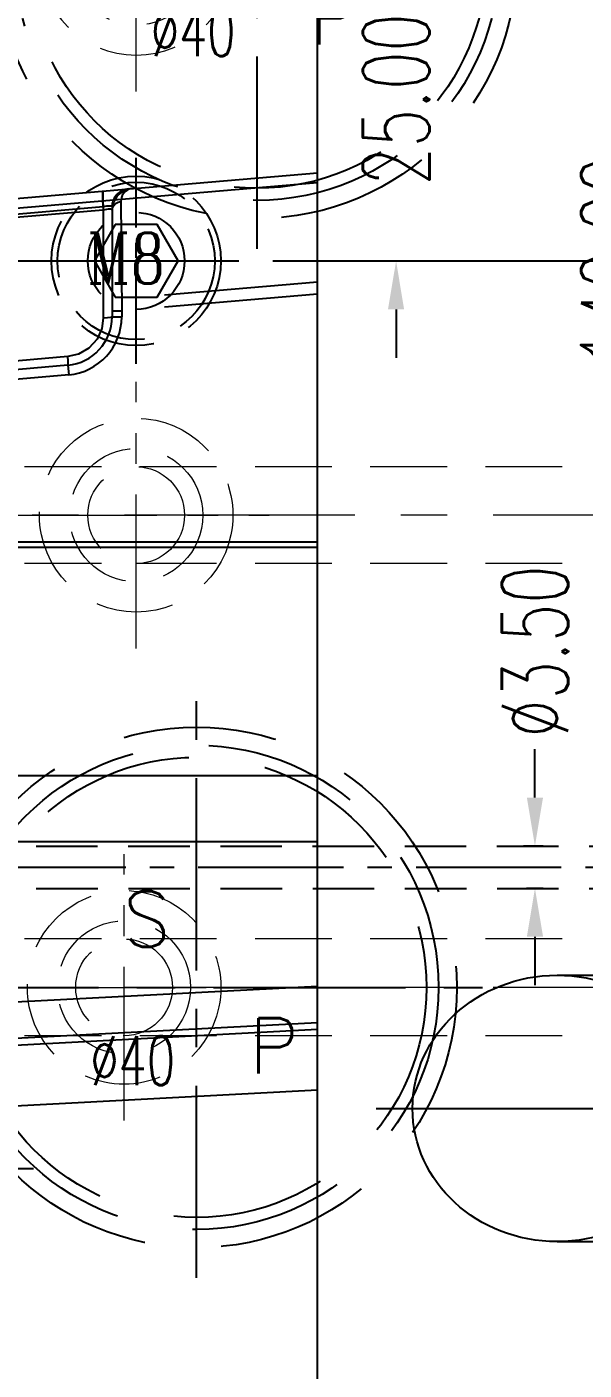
# Model space of a CAD drawing. Header units: inches. Extents: x 179987 to 181505, y -56815 to -55741.
# Drawn here: x 180818.6 to 180864.6, y -56116.8 to -56005.9 of the extents above; entities that cross this region are included whole.
import ezdxf

# ---------------------------------------------------------------- set-up
doc = ezdxf.new("R2010")
doc.units = ezdxf.units.IN
doc.header["$LTSCALE"] = 2
doc.header["$MEASUREMENT"] = 0
doc.header["$PDMODE"] = 3
doc.header["$PDSIZE"] = 0.3125
for name, pattern in [('CENTER', [50.8, 31.75, -6.35, 6.35, -6.35]), ('CENTER2', [1.125, 0.75, -0.125, 0.125, -0.125]), ('HIDDEN', [9.525, 6.35, -3.175])]:
    doc.linetypes.add(name, pattern=pattern)
doc.layers.get('0').update_dxf_attribs({"linetype": 'CONTINUOUS'})
doc.layers.get('Defpoints').update_dxf_attribs({"linetype": 'CONTINUOUS'})
for name, color, linetype in [('CAV-COR', 1, 'CONTINUOUS'), ('DEFAULT_2', 8, 'HIDDEN'), ('PIN', 4, 'CONTINUOUS'), ('SCREW', 52, 'HIDDEN'), ('SILDE', 6, 'CONTINUOUS'), ('SP', 3, 'CONTINUOUS')]:
    doc.layers.add(name, color=color, linetype=linetype)
doc.layers.add('dim', color=3, linetype='CONTINUOUS', lineweight=15)
doc.layers.add('WR', color=122, linetype='HIDDEN', lineweight=18)
doc.styles.add('ROMANC', font='romanc', dxfattribs={"width": 0.6, "height": 1})
doc.styles.get("Standard").update_dxf_attribs({"font": 'txt.shx', "width": 0.67})
doc.dimstyles.new('2.00', dxfattribs={"dimtxt": 5.5, "dimasz": 4, "dimexe": 0.666, "dimexo": 0.626, "dimgap": 1, "dimtad": 0, "dimzin": 0, "dimdsep": 46, "dimtxsty": 'Standard', "dimcen": 0.09, "dimclrd": 3, "dimclre": 3, "dimclrt": 7, "dimazin": 0, "dimtfac": 1, "dimtofl": 0, "dimtmove": 0, "dimatfit": 0, "dimfxl": 0, "dimtolj": 1, "dimtzin": 0, "dimarcsym": 0})

# ---------------------------------------------------------------- blocks, each defined once
blk = doc.blocks.new('20160721.144327')
at = {"layer": 'SILDE', "linetype": 'HIDDEN'}
for p, q in [((0, 11), (38.2, 11)), ((0, -11), (38.2, -11))]:
    blk.add_line(p, q, dxfattribs=at)
at = {"layer": 'SILDE', "linetype": 'CENTER', "ltscale": 0.4}
blk.add_line((-14.95, 0), (53.15, 0), dxfattribs=at)
at = {"layer": 'SILDE', "linetype": 'ByBlock'}
blk.add_ellipse((0, 0), major_axis=(-11.95, 0), ratio=0.920505, dxfattribs=at)
at = {"layer": 'SILDE', "linetype": 'HIDDEN'}
blk.add_ellipse((38.2, 0), major_axis=(-11.95, 0), ratio=0.920505, dxfattribs=at)
blk = doc.blocks.new('*D40329')
at = {"layer": 'Defpoints', "color": 0}
for p in [(180822.61, -56000.2), (180849.1, -56000.2), (180849.1, -56025.2)]:
    blk.add_point(p, dxfattribs=at)
at = {"layer": 'dim', "color": 3, "linetype": 'ByBlock', "lineweight": -2}
for p, q in [((180849.1, -55996.2), (180849.1, -55992.2)), ((180823.24, -56000.2), (180849.76, -56000.2)), ((180849.72, -56025.2), (180849.76, -56025.2)), ((180849.1, -56029.2), (180849.1, -56033.2))]:
    blk.add_line(p, q, dxfattribs=at)
at = {"layer": 'dim', "color": 3, "linetype": 'ByBlock'}
for points in [[(180848.43, -55996.2), (180849.76, -55996.2), (180849.1, -56000.2)], [(180849.76, -56029.2), (180848.43, -56029.2), (180849.1, -56025.2)]]:
    blk.add_solid(points, dxfattribs=at)
at = {"layer": 'dim', "color": 7, "linetype": 'ByBlock', "insert": (180849.1, -56011.86), "char_height": 5.5, "attachment_point": 5, "rotation": 90}
blk.add_mtext('\\A1;25.00', dxfattribs=at)
blk = doc.blocks.new('20160804.135220')
at = {"layer": 'SCREW', "linetype": 'CENTER2', "ltscale": 5}
for p, q in [((0, -8.5), (0, 8.5)), ((-8.5, 0), (8.5, 0))]:
    blk.add_line(p, q, dxfattribs=at)
at = {"layer": 'SCREW'}
blk.add_lwpolyline([(-1.73, 3), (-3.46, 0), (-1.73, -3), (1.73, -3), (3.46, 0), (1.73, 3)], close=True, dxfattribs=at)
at = {"layer": 'SCREW', "ltscale": 0.5}
for radius in [7, 6.5, 4]:
    blk.add_circle((0, 0), radius, dxfattribs=at)
at = {"layer": 'dim', "style": 'ROMANC', "width": 0.8}
blk.add_text('M8', height=4.186, dxfattribs=at).set_placement((-4.07, -1.86))
blk = doc.blocks.new('*D40374')
at = {"layer": 'Defpoints', "color": 0}
for p in [(180860.36, -55955.2), (180867.15, -55955.2), (180862.41, -56095.2)]:
    blk.add_point(p, dxfattribs=at)
at = {"layer": 'dim', "color": 3, "linetype": 'ByBlock', "lineweight": -2}
for p, q in [((180860.99, -55955.2), (180867.82, -55955.2)), ((180867.15, -55959.2), (180867.15, -56016.52)), ((180867.15, -56091.2), (180867.15, -56033.88)), ((180863.03, -56095.2), (180867.82, -56095.2))]:
    blk.add_line(p, q, dxfattribs=at)
at = {"layer": 'dim', "color": 3, "linetype": 'ByBlock'}
for points in [[(180867.82, -55959.2), (180866.49, -55959.2), (180867.15, -55955.2)], [(180866.49, -56091.2), (180867.82, -56091.2), (180867.15, -56095.2)]]:
    blk.add_solid(points, dxfattribs=at)
at = {"layer": 'dim', "color": 7, "linetype": 'ByBlock', "insert": (180867.15, -56025.2), "char_height": 5.5, "attachment_point": 5, "rotation": 90}
blk.add_mtext('\\A1;140.00', dxfattribs=at)
blk = doc.blocks.new('20151030.171830')
at = {"color": 8, "linetype": 'HIDDEN'}
blk.add_circle((0, 0), 21.5, dxfattribs=at)
at = {"layer": 'SP', "linetype": 'CENTER', "ltscale": 0.25}
for p, q in [((0, -24), (0, 24)), ((-24, 0), (24, 0))]:
    blk.add_line(p, q, dxfattribs=at)
at = {"layer": 'SP', "linetype": 'HIDDEN'}
for radius in [20, 19]:
    blk.add_circle((0, 0), radius, dxfattribs=at)
at = {"layer": 'dim', "insert": (-5.29, -6.05), "char_height": 4.063, "attachment_point": 5}
blk.add_mtext('Ø40', dxfattribs=at)
at = {"layer": 'SP'}
for s, p in [('S', (-6.08, 3.36)), ('P', (4.33, -7.12))]:
    blk.add_text(s, height=4.58, dxfattribs=at).set_placement(p)
blk = doc.blocks.new('*D40376')
at = {"layer": 'Defpoints', "color": 0}
for p in [(180858.99, -56073.52), (180860.58, -56073.52), (180859.26, -56077.02)]:
    blk.add_point(p, dxfattribs=at)
at = {"layer": 'dim', "color": 3, "linetype": 'ByBlock', "lineweight": -2}
for p, q in [((180860.58, -56069.52), (180860.58, -56065.52)), ((180859.62, -56073.52), (180861.25, -56073.52)), ((180859.88, -56077.02), (180861.25, -56077.02)), ((180860.58, -56081.02), (180860.58, -56085.02))]:
    blk.add_line(p, q, dxfattribs=at)
at = {"layer": 'dim', "color": 3, "linetype": 'ByBlock'}
for points in [[(180859.91, -56069.52), (180861.25, -56069.52), (180860.58, -56073.52)], [(180861.25, -56081.02), (180859.91, -56081.02), (180860.58, -56077.02)]]:
    blk.add_solid(points, dxfattribs=at)
at = {"layer": 'dim', "color": 7, "linetype": 'ByBlock', "insert": (180860.58, -56057.46), "char_height": 5.5, "attachment_point": 5, "rotation": 90}
blk.add_mtext('%%c3.50', dxfattribs=at)
blk = doc.blocks.new('20140913.083227')
at = {"layer": 'WR', "linetype": 'CENTER', "ltscale": 0.2}
for p, q in [((0, 11), (0, -11)), ((-11, 0), (11, 0))]:
    blk.add_line(p, q, dxfattribs=at)
at = {"layer": 'WR', "linetype": 'HIDDEN', "ltscale": 0.5}
for radius in [8, 5.5, 4]:
    blk.add_circle((0, 0), radius, dxfattribs=at)

msp = doc.modelspace()

# ---------------------------------------------------------------- linework, layer by layer
at = {"linetype": 'CENTER', "ltscale": 0.5}
msp.add_line((180597.61, -56025.2), (180997.61, -56025.2), dxfattribs=at)
at = {"color": 8, "linetype": 'CENTER', "ltscale": 0.4}
msp.add_line((180819.11, -56100.2), (180776.11, -56100.2), dxfattribs=at)
at = {"layer": 'CAV-COR', "linetype": 'ByBlock'}
msp.add_line((180842.61, -56157.2), (180842.61, -55893.2), dxfattribs=at)
at = {"layer": 'DEFAULT_2', "color": 8, "linetype": 'HIDDEN'}
for p, q in [((180826.349, -56020.301), (180826.41, -56029.334)), ((180824.879, -56020.74), (180815.183, -56021.564)), ((180824.879, -56021.002), (180815.339, -56021.813)), ((180824.879, -56020.74), (180824.879, -56029.92)), ((180825.61, -56020.743), (180825.61, -56029.823)), ((180842.61, -56026.952), (180825.61, -56028.398)), ((180842.61, -56027.956), (180826.41, -56029.334)), ((180825.61, -56029.334), (180826.41, -56029.334)), ((180825.61, -56029.823), (180826.41, -56029.823)), ((180826.41, -56029.334), (180826.41, -56029.823)), ((180821.958, -56033.108), (180815.49, -56033.674)), ((180821.958, -56033.808), (180815.241, -56034.395)), ((180822.028, -56034.605), (180815.585, -56035.168)), ((180821.958, -56033.808), (180822.028, -56034.605))]:
    msp.add_line(p, q, dxfattribs=at)
for points in [[(180827.257, -56019.225), (180827.026, -56019.276), (180826.831, -56019.371), (180826.673, -56019.498), (180826.548, -56019.646), (180826.456, -56019.805), (180826.394, -56019.971), (180826.359, -56020.137), (180826.349, -56020.301)], [(180824.884, -56019.427), (180824.855, -56019.482), (180824.837, -56019.636), (180824.83, -56019.881), (180824.835, -56020.204), (180824.852, -56020.585), (180824.879, -56021.002)], [(180824.883, -56019.427), (180824.855, -56019.492), (180824.841, -56019.674), (180824.84, -56019.96), (180824.853, -56020.325), (180824.879, -56020.74)], [(180825.61, -56021.019), (180825.645, -56020.807), (180825.748, -56020.614), (180825.91, -56020.457), (180826.116, -56020.349), (180826.349, -56020.301)], [(180825.61, -56020.743), (180825.596, -56020.713), (180825.554, -56020.69), (180825.484, -56020.676), (180825.389, -56020.671), (180825.274, -56020.677), (180825.145, -56020.691), (180825.011, -56020.713), (180824.879, -56020.74)], [(180825.61, -56021.019), (180825.596, -56020.982), (180825.556, -56020.955), (180825.49, -56020.937), (180825.4, -56020.929), (180825.288, -56020.932), (180825.16, -56020.946), (180825.023, -56020.97), (180824.879, -56021.002)], [(180824.879, -56029.92), (180824.764, -56030.773), (180824.37, -56031.652), (180823.694, -56032.406), (180822.838, -56032.903), (180821.958, -56033.108)], [(180825.61, -56029.823), (180825.514, -56029.869), (180825.249, -56029.904), (180824.879, -56029.92)], [(180821.958, -56033.808), (180821.979, -56033.715), (180821.979, -56033.463), (180821.958, -56033.108)]]:
    msp.add_lwpolyline(points, dxfattribs=at)
for centre, radius, start, end in [((180827.41, -56021.019), 1.8, 94.86, 180), ((180827.11, -56020.743), 1.5, 94.8599, 179.99999), ((180821.61, -56029.823), 4, 275, 0), ((180821.61, -56029.823), 4.8, 275, 0)]:
    msp.add_arc(centre, radius, start, end, dxfattribs=at)
at = {"layer": 'PIN', "linetype": 'HIDDEN', "ltscale": 0.4}
for p, q in [((180796.474, -56073.525), (180883.11, -56073.525)), ((180796.491, -56077.025), (180883.11, -56077.025))]:
    msp.add_line(p, q, dxfattribs=at)
at = {"layer": 'PIN', "linetype": 'CENTER2', "ltscale": 8}
msp.add_line((180796.747, -56075.275), (180887.61, -56075.275), dxfattribs=at)
at = {"layer": 'SILDE', "linetype": 'ByBlock'}
for p, q in [((180809.486, -56020.736), (180842.61, -56017.92)), ((180815.468, -56021.031), (180842.61, -56018.723)), ((180815.237, -56048.405), (180842.61, -56048.405)), ((180815.468, -56048.84), (180842.61, -56048.84)), ((180805.214, -56067.715), (180842.61, -56067.715)), ((180784.01, -56073.162), (180842.61, -56073.162)), ((180767.954, -56089.01), (180842.61, -56085.092)), ((180842.61, -56088.69), (180762.249, -56092.908)), ((180765.317, -56092.148), (180842.61, -56088.092)), ((180842.61, -56093.69), (180762.3, -56097.905))]:
    msp.add_line(p, q, dxfattribs=at)
at = {"layer": 'SILDE', "linetype": 'CENTER', "ltscale": 0.4}
msp.add_line((180842.61, -56025.2), (180997.61, -56025.2), dxfattribs=at)
at = {"layer": 'WR', "linetype": 'HIDDEN', "ltscale": 0.5}
for p, q in [((180967.61, -56042.2), (180782.03, -56042.2)), ((180967.61, -56050.2), (180782.132, -56050.2)), ((180967.61, -56081.2), (180718.61, -56081.2)), ((180967.61, -56089.2), (180731.61, -56089.2))]:
    msp.add_line(p, q, dxfattribs=at)
at = {"layer": 'WR', "linetype": 'CENTER', "ltscale": 0.3}
for p, q in [((180967.61, -56046.2), (180627.61, -56046.2)), ((180967.61, -56085.2), (180712.61, -56085.2))]:
    msp.add_line(p, q, dxfattribs=at)

# ---------------------------------------------------------------- block references
at = {"layer": 'SCREW', "linetype": 'ByBlock'}
msp.add_blockref('20160804.135220', (180827.61, -56025.2), dxfattribs=at)
at = {"layer": 'SILDE', "linetype": 'ByBlock'}
msp.add_blockref('20160721.144327', (180862.409, -56095.2), dxfattribs=at)
at = {"layer": 'SP', "linetype": 'ByBlock', "ltscale": 0.3}
for p in [(180837.61, -56000.2), (180832.61, -56085.2)]:
    msp.add_blockref('20151030.171830', p, dxfattribs=at)
at = {"layer": 'WR', "linetype": 'ByBlock', "xscale": -1, "rotation": -90}
msp.add_blockref('20140913.083227', (180827.61, -56000.2), dxfattribs=at)
at = {"layer": 'WR', "linetype": 'ByBlock', "rotation": 90}
for p in [(180827.61, -56046.2), (180826.61, -56085.2)]:
    msp.add_blockref('20140913.083227', p, dxfattribs=at)

# ---------------------------------------------------------------- dimensions: what is measured, and where the dimension line sits
at = {"layer": 'dim', "linetype": 'ByBlock'}
dim = msp.add_linear_dim(base=(180867.155, -55955.2), p1=(180862.409, -56095.2), p2=(180860.362, -55955.2), angle=90, dimstyle='2.00', dxfattribs=at)
dim.commit()
dim.dimension.update_dxf_attribs({"geometry": '*D40374', "text_midpoint": (180867.155, -56025.2)})
dim = msp.add_linear_dim(base=(180849.096, -56000.2), p1=(180849.096, -56025.2), p2=(180822.61, -56000.2), angle=90, dimstyle='2.00', dxfattribs=at)
dim.commit()
dim.dimension.update_dxf_attribs({"geometry": '*D40329', "text_midpoint": (180849.096, -56011.858), "dimtype": 160})
dim = msp.add_linear_dim(base=(180860.579, -56073.525), p1=(180859.258, -56077.025), p2=(180858.994, -56073.525), angle=90, text='%%c<>', dimstyle='2.00', dxfattribs=at)
dim.commit()
dim.dimension.update_dxf_attribs({"geometry": '*D40376', "text_midpoint": (180860.579, -56057.462)})

doc.saveas('drawing.dxf')
